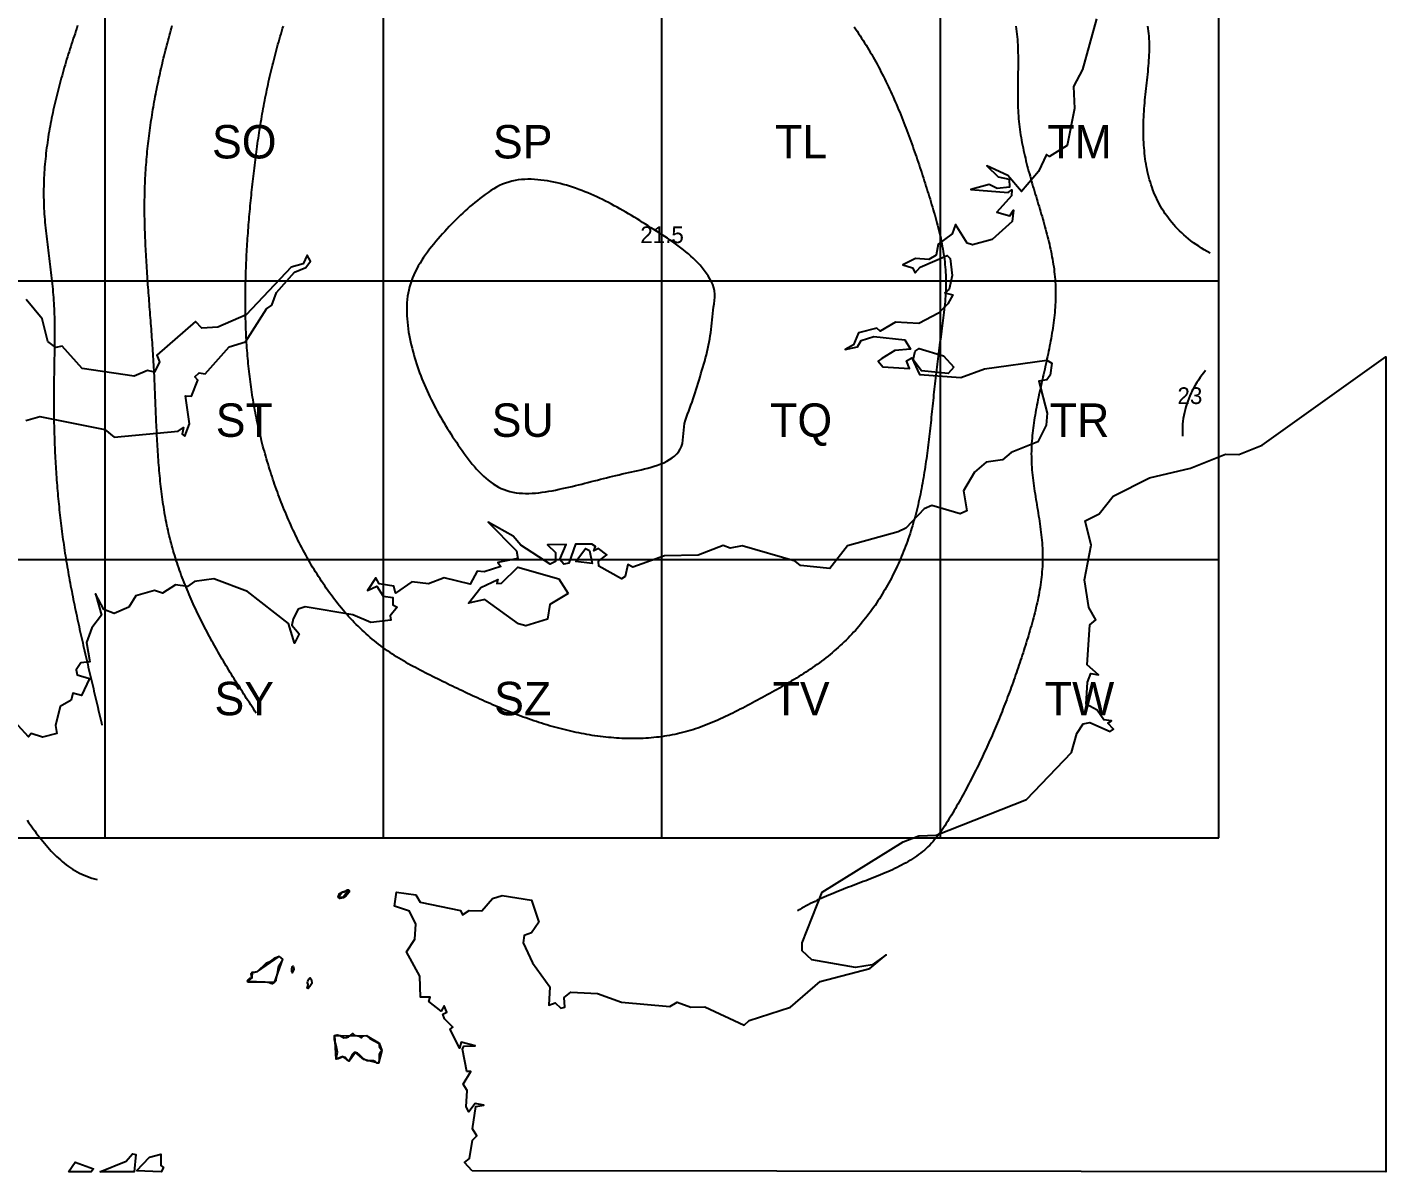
# Model space of a CAD drawing. Header units: metres. Extents: x -206260 to 760000, y -120000 to 1300000.
# Drawn here: x 272024 to 760000, y -120000 to 291150 of the extents above; entities that cross this region are included whole.
import ezdxf
from ezdxf.enums import TextEntityAlignment as Align

# ---------------------------------------------------------------- set-up
doc = ezdxf.new("R2010")
doc.units = ezdxf.units.M
for name, color, linetype in [('CHANNEL_ISLANDS_24', 30, 'Continuous'), ('COASTLINE', 9, 'Continuous'), ('ISO_HALF', 8, 'Continuous'), ('ISO_LABELS', 7, 'Continuous'), ('ISO_WHOLE', 7, 'Continuous'), ('OS_GRID_100KM', 5, 'Continuous')]:
    doc.layers.add(name, color=color, linetype=linetype)

msp = doc.modelspace()

# ---------------------------------------------------------------- linework, layer by layer
at = {"layer": 'CHANNEL_ISLANDS_24'}
for points in [[(385520.4, -21531.5), (384363.7, -21826.8), (383690.5, -21291.1), (384251.4, -20085), (385247.3, -19486.1), (385960.1, -19411.1), (387128.8, -18735.5), (387428, -18681.9), (387726.4, -18976.6), (387725, -19591.8), (386454.7, -20986.6), (385520.4, -21531.5)], [(362492.6, -42564.3), (363681.7, -43558.5), (363380.7, -44520), (362182.5, -46515.7), (361832.8, -48901.7), (361369.4, -50635.5), (361378.1, -51074.3), (361281.6, -51372.2), (360705, -51960.6), (359970, -52421.2), (359489.5, -52363.4), (359045.9, -52102.3), (358448.2, -51944), (351471.2, -51886.5), (351175.8, -51594.3), (351375.7, -51008.1), (351947, -50456.7), (352753.5, -50305.4), (352425.1, -48723.8), (352886.2, -48252.9), (353779.7, -48242.4), (354745.4, -48042.4), (357985.6, -44969.7), (359487.1, -44343.2), (361042.1, -43187.4), (362492.6, -42564.3)], [(367071.4, -48085.4), (367036.1, -47094.5), (367140.9, -46335.2), (367566.6, -46107.1), (367749.1, -47148.5), (367151.3, -48529.2), (367071.4, -48085.4)], [(373554.7, -53485.3), (372907.9, -54183.3), (372578, -54050.5), (372817.7, -53337), (372944.4, -52772.2), (372747.2, -52088.2), (372779.5, -51527.5), (372987.4, -51239), (373190.2, -50792.2), (373463.5, -50386.4), (373635.1, -50265.1), (374168.5, -50986.9), (374303.5, -52385.2), (373554.7, -53485.3)], [(398401.1, -74934.7), (398738.7, -75391.6), (399135.6, -76070.2), (399396.3, -76382.3), (398762, -76965.7), (398471.4, -77684.8), (398394.1, -78607.4), (398399.6, -79837.7), (398212.5, -80954.9), (397729.1, -80941.1), (397082.8, -80465.9), (396412.8, -80180.5), (394171.1, -80133.4), (392932.4, -79580.1), (391242.1, -77854.4), (390611.5, -77419.2), (389954.1, -77133), (389450.3, -77132.1), (388859.2, -77764.2), (388296.9, -78785.2), (387706.8, -80168), (387090.5, -79958.6), (386179.8, -78961.3), (385421.7, -78642.7), (385213.7, -78814), (383723.6, -79443.1), (382976.4, -79463.4), (383505.4, -77076.8), (383021.1, -74574), (382388.2, -72410), (382457.7, -71044.2), (383314.2, -70739.3), (384343.4, -71049.9), (385718, -71813.5), (386704.1, -71743.6), (387459.7, -71501.1), (388162.3, -71041.3), (388966.1, -70305.7), (389539.2, -70881.3), (391125.3, -71282.1), (391947.5, -71826.2), (392442.7, -71293.1), (392901.8, -71130.9), (393985.3, -71068.9), (395061.9, -72132.9), (398496.2, -73849.2), (398401.1, -74934.7)]]:
    msp.add_lwpolyline(points, close=True, dxfattribs=at)
at = {"layer": 'COASTLINE'}
for points in [[(656100, 294200), (651100, 276000), (647800, 269800), (648200, 261900), (645500, 248600), (639200, 244700), (638100, 245400), (635200, 239300), (629100, 232100), (624200, 237900), (616700, 241400), (620800, 237400), (624700, 236500), (624800, 233700), (620400, 233200), (617500, 234600), (611000, 232800), (624300, 231800), (625700, 232700), (625500, 230600), (620300, 224700), (624900, 223400), (626300, 225400), (625800, 221300), (618600, 214900), (611600, 213000), (609600, 213600), (605400, 220300), (604300, 216900), (599200, 213200), (598500, 209300), (595900, 207700), (591100, 208100), (586500, 205800), (590000, 204700), (590900, 202900), (592800, 205000), (602400, 209100), (603500, 208000), (604200, 201900), (603200, 197100), (601600, 195700), (604500, 195000), (602700, 191800), (599300, 188400), (592300, 184700), (583900, 185200), (578400, 182000), (577200, 183000), (570600, 181400), (568800, 177000), (565800, 175400), (570200, 176300), (571600, 178600), (576100, 180000), (587200, 178800), (589300, 175500), (583600, 175000), (579000, 172100), (577700, 171200), (579300, 169200), (588900, 168500), (587900, 171300), (589700, 172400), (592500, 166400), (607400, 165300), (615900, 168400), (638300, 171500), (640000, 170500), (639400, 166100), (638300, 164500), (635400, 164000), (638400, 152500), (638000, 148200), (635000, 142200), (625400, 138400), (622300, 135700), (616400, 134900), (612300, 131300), (608300, 124600), (609500, 117400), (607100, 116300), (597000, 119300), (594200, 118200), (587600, 111200), (584800, 109900), (566700, 104800), (560300, 96700), (549800, 97800), (547800, 99400), (528800, 104900), (524500, 104000), (522000, 105000), (513000, 101500), (500900, 101300), (489500, 97200), (487700, 98200), (486800, 93800), (485500, 93000), (477400, 97500), (477200, 99300), (480200, 101600), (477200, 103900), (475500, 103100), (476200, 104600), (474800, 105400), (469000, 105400), (466600, 98600), (464800, 98300), (463300, 99900), (465600, 105300), (458900, 105200), (461800, 102500), (461800, 99200), (459900, 98300), (449300, 105100), (446600, 108300), (437600, 113300), (447800, 103100), (448200, 100300), (441100, 98900), (442100, 97400), (436200, 95500), (433600, 95800), (431100, 91100), (421800, 93400), (416200, 91200), (410200, 91900), (404300, 87900), (403700, 90400), (398500, 91200), (397300, 93400), (394300, 88800), (397600, 90400), (399900, 86800), (403400, 86300), (403400, 83600), (404900, 82800), (402400, 79700), (402600, 78100), (395500, 77300), (389000, 80100), (371900, 83000), (369300, 82100), (367500, 78600), (367100, 76300), (369700, 73200), (368000, 69900), (365900, 76900), (351200, 88400), (339100, 93000), (332100, 92000), (329600, 90300), (325300, 90900), (320600, 87900), (317700, 88800), (311100, 86900), (308500, 82800), (303300, 80600), (299600, 82000), (296600, 87600), (298700, 79900), (295200, 75400), (293300, 70100), (294500, 63200), (291300, 62800), (289600, 60300), (290000, 58500), (294400, 57200), (291500, 51100), (288400, 51900), (287800, 49400), (283900, 47100), (282200, 40300), (282700, 37500), (277500, 36100), (273500, 37400), (272500, 36200), (261300, 48400)], [(271600, 149900), (276600, 151300), (299900, 146600), (303300, 143900), (326200, 146000), (328200, 147300), (327700, 145000), (328700, 144200), (330300, 148700), (328900, 158700), (331000, 158600), (333300, 164300), (332300, 165500), (333800, 167000), (336000, 166600), (344600, 176300), (350400, 178100), (358000, 190000), (359900, 191300), (361600, 195800), (368000, 203100), (372100, 204800), (373800, 207100), (372600, 209300), (371100, 206100), (366800, 205000), (350700, 187800), (340500, 183400), (334700, 183000), (332500, 185400), (318600, 173300), (319500, 171000), (317700, 167200), (315300, 167800), (310400, 165800), (291800, 168500), (284600, 176600), (282300, 176100), (279500, 178300), (277400, 186400), (271700, 193300)]]:
    msp.add_lwpolyline(points, dxfattribs=at)
for points in [[(604800, 169000), (602800, 166800), (593200, 167700), (590200, 171700), (591000, 174800), (592400, 175700), (601100, 173100), (604800, 169000)], [(431800, -119700), (429100, -116700), (430900, -115200), (432000, -108600), (433500, -107100), (432000, -104600), (433200, -96500), (436000, -96100), (432900, -95500), (430700, -98500), (429700, -96700), (430000, -90800), (428600, -88500), (431400, -84000), (429900, -84000), (428400, -75900), (428900, -74900), (432900, -74800), (427900, -73400), (427300, -75600), (423900, -68800), (424900, -68000), (421900, -65100), (421300, -63400), (422800, -62700), (421800, -60400), (420700, -62300), (416300, -58800), (416800, -57300), (413300, -57300), (413100, -49700), (408300, -41000), (411300, -36400), (411600, -31100), (409400, -26400), (403900, -24600), (404700, -19500), (411600, -20500), (413200, -23100), (427600, -26100), (428400, -27700), (430800, -26100), (435300, -26200), (439200, -21800), (442600, -20700), (453100, -22400), (455800, -30300), (453200, -34200), (450500, -35100), (450200, -37700), (453500, -44900), (459800, -53500), (459400, -60100), (461600, -59300), (463700, -61200), (465100, -60800), (464900, -57400), (467300, -55500), (476900, -55900), (485500, -59000), (502900, -60600), (505500, -59100), (510400, -60800), (515400, -60700), (529500, -67300), (531300, -65600), (546200, -60900), (556800, -51600), (574700, -47000), (580500, -42100), (575500, -45600), (569500, -46600), (553800, -43800), (550400, -40600), (550400, -37700), (557600, -19500), (586700, -1500), (592300, 700), (598500, 900), (631000, 13700), (647100, 30600), (649000, 37500), (651300, 40900), (653700, 41400), (661000, 38200), (662200, 39000), (660100, 41100), (661500, 42000), (658700, 42300), (656300, 45800), (652400, 48000), (652800, 55900), (654100, 59000), (656800, 58500), (652700, 62100), (653700, 76500), (655900, 78300), (653300, 82700), (651800, 92600), (654200, 105100), (652000, 113800), (657000, 116300), (662100, 122700), (675100, 129300), (689900, 132700), (702400, 137800), (707200, 137700), (715600, 141000), (760000, 172700), (760000, -120000), (431800, -119700)], [(474000, 103200), (474900, 98500), (469100, 99200), (472500, 103900), (474000, 103200)], [(466300, 87700), (459700, 83800), (458900, 78500), (451100, 76100), (448500, 76800), (436400, 85600), (430500, 84300), (435000, 89900), (441100, 92800), (440700, 91300), (442400, 91500), (448200, 97200), (463000, 93000), (466300, 87700)], [(387400, -18700), (385500, -21500), (383700, -21300), (385200, -19500), (387400, -18700)], [(354700, -48000), (362500, -42600), (363700, -43600), (360700, -52000), (351200, -51600), (352800, -50300), (352900, -48300), (354700, -48000)], [(398500, -73800), (399400, -76400), (398200, -81000), (392900, -79600), (390000, -77100), (387700, -80200), (385400, -78600), (383000, -79500), (382500, -71000), (394000, -71100), (398500, -73800)], [(286900, -120000), (289300, -116500), (295800, -118900), (295000, -120000), (286900, -120000)], [(298100, -120000), (307600, -116200), (309800, -113500), (311000, -113800), (310400, -120000), (298100, -120000)], [(311300, -119700), (316000, -114700), (320000, -113700), (320000, -117700), (321000, -118500), (320200, -120000), (311300, -119700)]]:
    msp.add_lwpolyline(points, close=True, dxfattribs=at)
at = {"layer": 'ISO_HALF'}
for points in [[(354305.1, 44742.3), (353807.7, 45497.5), (353310.2, 46254.6), (352812.7, 47013.6), (352315.4, 47774.5), (351818.2, 48537.2), (351321.3, 49301.8), (350824.9, 50068.2), (350329, 50836.6), (349833.7, 51606.8), (349339.1, 52378.9), (348845.3, 53152.9), (348352.4, 53928.9), (347860.5, 54706.7), (347369.7, 55486.4), (346880.2, 56268), (346391.9, 57051.6), (345905.1, 57837.1), (345419.7, 58624.4), (344936, 59413.7), (344454, 60205), (343973.8, 60998.1), (343495.5, 61793.2), (343019.2, 62590.3), (342545, 63389.3), (342073, 64190.2), (341603.3, 64993.1), (341136, 65797.9), (340671.2, 66604.7), (340209, 67413.5), (339749.5, 68224.2), (339292.9, 69036.9), (338839.1, 69851.5), (338388.3, 70668.1), (337940.6, 71486.8), (337496.2, 72307.4), (337055, 73129.9), (336617.2, 73954.5), (336182.9, 74781.1), (335752.3, 75609.7), (335325.3, 76440.2), (334902.1, 77272.8), (334482.8, 78107.4), (334067.6, 78944), (333656.4, 79782.6), (333249.4, 80623.2), (332846.7, 81465.9), (332448.4, 82310.6), (332054.6, 83157.3), (331665.4, 84006.1), (331280.9, 84856.8), (330901.2, 85709.7), (330526.3, 86564.6), (330156.5, 87421.5), (329791.8, 88280.5), (329432.2, 89141.5), (329078, 90004.6), (328729.1, 90869.8), (328385.7, 91737.1), (328047.9, 92606.4), (327715.9, 93477.8), (327389.6, 94351.2), (327069.1, 95226.8), (326754.7, 96104.4), (326446.4, 96984.2), (326144.3, 97866), (325848.4, 98749.9), (325558.9, 99635.9), (325276, 100524.1), (324999.6, 101414.3), (324729.9, 102306.7), (324466.9, 103201.2), (324210.9, 104097.8), (323961.9, 104996.5), (323719.9, 105897.3), (323485.1, 106800.3), (323257.6, 107705.4), (323037.4, 108612.7), (322824.3, 109522), (322618.3, 110433.5), (322419.1, 111346.9), (322226.6, 112262.4), (322040.6, 113179.9), (321861.1, 114099.4), (321687.9, 115020.8), (321520.8, 115944.1), (321359.7, 116869.3), (321204.5, 117796.4), (321054.9, 118725.4), (320910.9, 119656.1), (320772.3, 120588.6), (320639, 121522.9), (320510.8, 122459), (320387.6, 123396.7), (320269.2, 124336.1), (320155.5, 125277.2), (320046.3, 126219.9), (319941.5, 127164.3), (319841, 128110.2), (319744.6, 129057.6), (319652.2, 130006.6), (319563.5, 130957.1), (319478.6, 131909), (319397.2, 132862.4), (319319.1, 133817.3), (319244.3, 134773.5), (319172.6, 135731.1), (319103.9, 136690), (319037.9, 137650.3), (318974.6, 138611.8), (318913.8, 139574.6), (318855.4, 140538.7), (318799.3, 141503.9), (318745.2, 142470.4), (318693, 143438), (318642.7, 144406.7), (318593.9, 145376.6), (318546.7, 146347.5), (318500.9, 147319.5), (318456.2, 148292.6), (318412.7, 149266.6), (318370, 150241.6), (318328.2, 151217.5), (318286.9, 152194.4), (318246.2, 153172.2), (318205.8, 154150.9), (318165.6, 155130.4), (318125.4, 156110.7), (318085.2, 157091.8), (318044.7, 158073.7), (318003.9, 159056.3), (317962.5, 160039.7), (317920.5, 161023.7), (317877.6, 162008.4), (317833.8, 162993.8), (317788.9, 163979.7), (317742.8, 164966.2), (317695.2, 165953.3), (317646.1, 166941), (317595.4, 167929.1), (317542.8, 168917.7), (317488.2, 169906.8), (317431.6, 170896.3), (317372.9, 171886.2), (317312.3, 172876.5), (317249.9, 173867.1), (317185.7, 174858.1), (317120, 175849.4), (317052.7, 176840.9), (316984.1, 177832.7), (316914.2, 178824.8), (316843.1, 179817.1), (316771, 180809.5), (316697.9, 181802.1), (316624, 182794.9), (316549.3, 183787.7), (316474.1, 184780.7), (316398.3, 185773.7), (316322.1, 186766.7), (316245.6, 187759.8), (316169, 188752.8), (316092.2, 189745.9), (316015.5, 190738.8), (315938.9, 191731.7), (315862.6, 192724.5), (315786.6, 193717.1), (315711.2, 194709.6), (315636.2, 195701.9), (315562, 196694), (315488.6, 197685.9), (315416, 198677.5), (315344.5, 199668.9), (315274.1, 200659.9), (315204.9, 201650.7), (315137.1, 202641), (315070.7, 203631), (315005.9, 204620.6), (314942.7, 205609.8), (314881.4, 206598.5), (314821.9, 207586.8), (314764.4, 208574.5), (314709, 209561.8), (314655.8, 210548.5), (314604.9, 211534.6), (314556.5, 212520.1), (314510.6, 213505.1), (314467.3, 214489.3), (314426.8, 215473), (314389.2, 216455.9), (314354.5, 217438.1), (314322.9, 218419.5), (314294.5, 219400.2), (314269.5, 220380.2), (314247.8, 221359.3), (314229.6, 222337.5), (314215.1, 223314.9), (314204.3, 224291.5), (314197.4, 225267.1), (314194.4, 226241.8), (314195.5, 227215.5), (314200.7, 228188.2), (314210.2, 229160), (314224.2, 230130.7), (314242.6, 231100.3), (314265.6, 232068.9), (314293.4, 233036.3), (314325.9, 234002.7), (314363.3, 234967.9), (314405.4, 235932), (314452.3, 236894.9), (314503.8, 237856.7), (314560, 238817.4), (314620.8, 239777), (314686.1, 240735.4), (314756, 241692.8), (314830.4, 242648.9), (314909.2, 243604), (314992.4, 244558), (315079.9, 245510.8), (315171.8, 246462.5), (315267.9, 247413.1), (315368.3, 248362.6), (315472.8, 249310.9), (315581.6, 250258.2), (315694.4, 251204.3), (315811.3, 252149.3), (315932.2, 253093.2), (316057.1, 254036), (316186, 254977.7), (316318.7, 255918.2), (316455.4, 256857.7), (316595.8, 257796), (316740, 258733.3), (316888, 259669.4), (317039.7, 260604.4), (317195, 261538.4), (317354, 262471.2), (317516.5, 263402.9), (317682.5, 264333.5), (317852.1, 265263), (318025.1, 266191.4), (318201.5, 267118.8), (318381.3, 268045), (318564.4, 268970.1), (318750.8, 269894.1), (318940.5, 270817), (319133.4, 271738.9), (319329.4, 272659.6), (319528.5, 273579.3), (319730.8, 274497.8), (319936.1, 275415.3), (320144.3, 276331.7), (320355.6, 277247), (320569.8, 278161.2), (320786.8, 279074.3), (321006.7, 279986.3), (321229.4, 280897.3), (321454.8, 281807.1), (321682.9, 282715.9), (321913.8, 283623.6), (322147.2, 284530.2), (322383.3, 285435.8), (322621.8, 286340.2), (322863, 287243.6), (323106.5, 288145.9), (323352.5, 289047.1), (323600.9, 289947.3), (323851.6, 290846.3), (324104.7, 291744.3)], [(627084.5, 291476.6), (627230.3, 290544.2), (627359, 289606.2), (627471.5, 288662.7), (627568.8, 287714.1), (627651.9, 286760.6), (627721.6, 285802.5), (627778.9, 284840.1), (627824.8, 283873.7), (627860.2, 282903.6), (627886.1, 281930.1), (627903.4, 280953.3), (627913, 279973.7), (627916, 278991.6), (627913.2, 278007.1), (627905.5, 277020.6), (627894, 276032.4), (627879.6, 275042.8), (627863.2, 274052), (627845.8, 273060.3), (627828.4, 272068), (627811.7, 271075.5), (627796.9, 270082.9), (627784.9, 269090.6), (627776.6, 268098.8), (627772.9, 267107.9), (627774.8, 266118.2), (627783.2, 265129.8), (627799.2, 264143.2), (627823.6, 263158.5), (627857.3, 262176.1), (627901.4, 261196.2), (627956.8, 260219.2), (628024.3, 259245.4), (628104.3, 258274.7), (628196.3, 257307.2), (628300, 256342.7), (628415, 255381.3), (628540.8, 254422.9), (628677.2, 253467.3), (628823.6, 252514.5), (628979.8, 251564.4), (629145.3, 250617), (629319.8, 249672.2), (629502.8, 248729.9), (629694, 247790.1), (629892.9, 246852.7), (630099.2, 245917.5), (630312.5, 244984.7), (630532.4, 244054), (630758.5, 243125.4), (630990.5, 242198.8), (631227.8, 241274.2), (631470.2, 240351.5), (631717.3, 239430.6), (631968.6, 238511.5), (632223.8, 237594.1), (632482.5, 236678.3), (632744.3, 235764), (633008.7, 234851.3), (633275.5, 233939.9), (633544.2, 233029.8), (633814.5, 232121.1), (634085.9, 231213.5), (634358, 230307.1), (634630.5, 229401.7), (634903, 228497.3), (635175.1, 227593.8), (635446.3, 226691.2), (635716.4, 225789.3), (635984.9, 224888.2), (636251.4, 223987.7), (636515.5, 223087.8), (636776.9, 222188.3), (637035.1, 221289.3), (637289.9, 220390.7), (637540.6, 219492.4), (637787.1, 218594.2), (638028.9, 217696.3), (638265.6, 216798.4), (638496.8, 215900.5), (638722.1, 215002.6), (638941.2, 214104.5), (639153.6, 213206.2), (639358.9, 212307.7), (639556.9, 211408.8), (639747, 210509.6), (639928.9, 209609.8), (640102.2, 208709.5), (640266.5, 207808.6), (640421.5, 206907), (640566.6, 206004.6), (640701.6, 205101.5), (640826.1, 204197.4), (640939.6, 203292.3), (641041.8, 202386.3), (641132.3, 201479.1), (641210.6, 200570.7), (641276.5, 199661.1), (641329.5, 198750.2), (641369.2, 197837.9), (641395.3, 196924.1), (641407.8, 196009), (641407.2, 195092.4), (641393.9, 194174.6), (641368.2, 193255.7), (641330.7, 192335.5), (641281.5, 191414.4), (641221.3, 190492.3), (641150.4, 189569.3), (641069.1, 188645.5), (640977.9, 187721), (640877.3, 186795.8), (640767.5, 185870), (640649, 184943.7), (640522.1, 184017.1), (640387.4, 183090), (640245.2, 182162.7), (640095.9, 181235.3), (639939.9, 180307.7), (639777.6, 179380.1), (639609.4, 178452.5), (639435.8, 177525), (639257, 176597.8), (639073.6, 175670.8), (638885.8, 174744.2), (638694.2, 173818), (638499.2, 172892.3), (638301, 171967.2), (638100.2, 171042.7), (637897.1, 170119), (637692.1, 169196.2), (637485.7, 168274.2), (637278.2, 167353.2), (637070.1, 166433.2), (636861.7, 165514.4), (636653.5, 164596.6), (636445.8, 163679.8), (636239.3, 162763.9), (636034.2, 161848.7), (635831.1, 160934), (635630.3, 160019.9), (635432.4, 159106), (635237.8, 158192.4), (635046.8, 157278.9), (634860, 156365.3), (634677.9, 155451.6), (634500.7, 154537.6), (634329.1, 153623.1), (634163.3, 152708.2), (634004, 151792.5), (633851.4, 150876.1), (633706.1, 149958.7), (633568.5, 149040.3), (633439.1, 148120.7), (633318.2, 147199.8), (633206.4, 146277.5), (633104, 145353.7), (633011.6, 144428.2), (632929.5, 143500.9), (632858.2, 142571.6), (632798.2, 141640.3), (632749.8, 140706.8), (632713.6, 139771.1), (632689.9, 138832.9), (632679.3, 137892.1), (632682.1, 136948.7), (632698.8, 136002.4), (632729.9, 135053.2), (632775.6, 134101), (632835.7, 133145.8), (632909.1, 132187.8), (632994.9, 131227.3), (633092.2, 130264.2), (633200.1, 129299), (633317.6, 128331.7), (633443.8, 127362.5), (633577.8, 126391.6), (633718.6, 125419.2), (633865.3, 124445.5), (634017, 123470.6), (634172.8, 122494.7), (634331.7, 121518.1), (634492.7, 120540.9), (634655, 119563.2), (634817.6, 118585.3), (634979.7, 117607.4), (635140.2, 116629.6), (635298.2, 115652), (635452.8, 114675), (635603.1, 113698.7), (635748.2, 112723.2), (635887, 111748.7), (636018.8, 110775.5), (636142.5, 109803.7), (636257.2, 108833.4), (636362, 107864.9), (636455.9, 106898.4), (636538.1, 105934), (636607.6, 104971.9), (636663.5, 104012.3), (636704.8, 103055.4), (636730.7, 102101.3), (636741.3, 101150.1), (636736.9, 100201.6), (636718, 99255.8), (636685, 98312.7), (636638.2, 97372.1), (636578.1, 96434.1), (636505.1, 95498.5), (636419.5, 94565.2), (636321.7, 93634.3), (636212.3, 92705.5), (636091.5, 91779), (635959.7, 90854.6), (635817.4, 89932.1), (635665, 89011.7), (635502.8, 88093.1), (635331.3, 87176.4), (635150.9, 86261.5), (634961.9, 85348.2), (634764.7, 84436.6), (634559.8, 83526.5), (634347.6, 82617.9), (634128.4, 81710.8), (633902.7, 80805), (633670.9, 79900.6), (633433.3, 78997.3), (633190.3, 78095.2), (632942.5, 77194.2), (632690, 76294.2), (632433.5, 75395.2), (632173.1, 74497.1), (631909.5, 73599.8), (631642.9, 72703.2), (631373.7, 71807.4), (631102, 70912.3), (630827.9, 70017.8), (630551.4, 69124.1), (630272.3, 68231.2), (629990.8, 67339), (629706.8, 66447.7), (629420.4, 65557.2), (629131.4, 64667.5), (628840, 63778.7), (628546.2, 62890.8), (628249.8, 62003.8), (627950.9, 61117.8), (627649.6, 60232.7), (627345.8, 59348.6), (627039.5, 58465.5), (626730.7, 57583.4), (626419.4, 56702.4), (626105.6, 55822.4), (625789.3, 54943.6), (625470.5, 54065.8), (625149.2, 53189.2), (624825.4, 52313.8), (624499.1, 51439.6), (624170.3, 50566.5), (623838.9, 49694.7), (623505.1, 48824.1), (623168.7, 47954.9), (622829.8, 47086.9), (622488.4, 46220.2), (622144.5, 45354.9), (621798.1, 44490.9), (621449.1, 43628.3), (621097.6, 42767.1), (620743.6, 41907.4), (620387, 41049.1), (620027.9, 40192.2), (619666.3, 39336.9), (619302.1, 38483.1), (618935.4, 37630.8), (618566.2, 36780.1), (618194.4, 35931), (617820, 35083.5), (617443.1, 34237.6), (617063.7, 33393.4), (616681.7, 32550.9), (616297.1, 31710), (615910, 30870.9), (615520.3, 30033.5), (615128.1, 29197.9), (614733.3, 28364), (614335.9, 27532), (613935.9, 26701.8), (613533.4, 25873.4), (613128.3, 25047), (612720.7, 24222.4), (612310.4, 23399.7), (611897.6, 22579), (611482.2, 21760.3), (611064.2, 20943.5), (610643.7, 20128.8), (610220.5, 19316.1), (609794.8, 18505.4), (609366.4, 17696.8), (608935.5, 16890.4), (608502, 16086), (608065.8, 15283.8), (607627.1, 14483.7), (607185.8, 13685.9), (606741.8, 12890.2), (606295.3, 12096.8), (605846.1, 11305.6), (605394.4, 10516.7), (604940, 9730.1), (604482.9, 8946), (604022.5, 8164.9), (603557.9, 7387.7), (603088.5, 6615.2), (602613.4, 5848.3), (602131.8, 5087.8), (601642.9, 4334.6), (601146, 3589.3), (600640.3, 2853), (600124.9, 2126.4), (599599.1, 1410.3), (599062.1, 705.7), (598513.1, 13.2), (597951.3, -666.2), (597376, -1331.8), (596786.3, -1982.6), (596181.4, -2617.9), (595560.7, -3236.8), (594923.2, -3838.6), (594268.4, -4422.5), (593596.7, -4989.1), (592908.8, -5538.9), (592205.2, -6072.6), (591486.7, -6590.9), (590754, -7094.5), (590007.5, -7584), (589248, -8060.2), (588476.2, -8523.5), (587692.6, -8974.8), (586898, -9414.7), (586093, -9843.8), (585278.2, -10262.9), (584454.2, -10672.5), (583621.8, -11073.4), (582781.6, -11466.3), (581934.1, -11851.7), (581080.2, -12230.3), (580220.3, -12602.9), (579355.2, -12970), (578485.3, -13332.2), (577611.2, -13689.8), (576733.4, -14043.4), (575852.2, -14393.3), (574968.3, -14740.1), (574082.2, -15084.1), (573194.2, -15425.9), (572305, -15765.8), (571415, -16104.4), (570524.6, -16442), (569634.5, -16779.1), (568745, -17116.1), (567856.8, -17453.6), (566970.2, -17791.8), (566085.7, -18131.4), (565203.9, -18472.8), (564325.3, -18816.3), (563450.3, -19162.4), (562579.4, -19511.6), (561713, -19864.2), (560851.5, -20220.4), (559995, -20580.6), (559144, -20945), (558298.8, -21313.9), (557459.8, -21687.7), (556627.2, -22066.5), (555801.4, -22450.7), (554982.7, -22840.6), (554171.4, -23236.5), (553367.9, -23638.6), (552572.6, -24047.2), (551785.7, -24462.6), (551007.5, -24885.1), (550238.4, -25315), (549478.8, -25752.6), (548728.9, -26198.2)], [(272018.5, 6295), (272557, 5516), (273099.3, 4741.3), (273645.8, 3971.2), (274196.8, 3206), (274752.4, 2446), (275313.1, 1691.6), (275879.2, 943), (276450.8, 200.6), (277028.4, -535.3), (277612.3, -1264.4), (278203.1, -1985.8), (278801.4, -2698.6), (279408, -3402.2), (280023.5, -4095.4), (280648.7, -4777.6), (281284.1, -5447.8), (281930.5, -6105.2), (282588.5, -6748.9), (283258.9, -7378), (283942.2, -7991.7), (284639.3, -8589.2), (285350.6, -9169.5), (286077.1, -9731.8), (286819.2, -10275.2), (287577.7, -10799), (288353.3, -11302.1), (289146.6, -11783.8), (289958.4, -12243.2), (290789.2, -12679.4), (291639.9, -13091.5), (292510.9, -13478.8), (293403.2, -13840.3), (294317.2, -14175.2), (295253.7, -14482.6), (296213.4, -14761.7), (297197, -15011.5)]]:
    msp.add_lwpolyline(points, dxfattribs=at)
msp.add_lwpolyline([(409710.7, 178173.1), (409969.5, 177025), (410244.3, 175883.6), (410534.7, 174748.7), (410840.7, 173620.1), (411162, 172497.7), (411498.4, 171381.4), (411849.7, 170271), (412215.6, 169166.4), (412596, 168067.5), (412990.6, 166974.1), (413399.3, 165886.1), (413821.7, 164803.3), (414257.7, 163725.7), (414707.1, 162653), (415169.7, 161585.2), (415645.3, 160522.1), (416133.5, 159463.5), (416634.3, 158409.4), (417147.4, 157359.6), (417672.7, 156314), (418209.8, 155272.4), (418758.5, 154234.7), (419318.8, 153200.7), (419890.2, 152170.4), (420472.7, 151143.5), (421066.1, 150120), (421670, 149099.7), (422284.3, 148082.5), (422908.8, 147068.2), (423543.2, 146056.8), (424187.4, 145048), (424841.2, 144041.7), (425504.3, 143037.8), (426176.4, 142036.2), (426857.5, 141036.7), (427547.2, 140039.2), (428245.8, 139044.7), (428954.1, 138055.9), (429672.9, 137075.8), (430403.1, 136107.6), (431145.6, 135154.1), (431901.2, 134218.5), (432671, 133303.7), (433455.6, 132412.7), (434256.1, 131548.5), (435073.2, 130714.3), (435907.9, 129912.9), (436761.1, 129147.4), (437633.6, 128420.8), (438526.2, 127736.1), (439440, 127096.3), (440375.8, 126504.6), (441334.3, 125963.7), (442316.6, 125476.9), (443323.5, 125047), (444355.9, 124677.1), (445414.4, 124369.7), (446497.5, 124123), (447603.3, 123933.6), (448729.3, 123798.2), (449873.6, 123713.4), (451033.9, 123675.7), (452208, 123681.9), (453393.8, 123728.4), (454589.1, 123812), (455791.7, 123929.2), (456999.4, 124076.6), (458210.2, 124250.9), (459421.7, 124448.7), (460631.9, 124666.5), (461838.5, 124901.1), (463039.4, 125148.9), (464232.4, 125406.7), (465415.4, 125671), (466587.9, 125940.1), (467750.6, 126213.2), (468904.4, 126489.8), (470050.2, 126769.3), (471188.9, 127051.1), (472321.2, 127334.6), (473448.2, 127619.3), (474570.6, 127904.5), (475689.4, 128189.8), (476805.3, 128474.4), (477919.3, 128757.9), (479032.2, 129039.6), (480144.8, 129318.9), (481258.2, 129595.4), (482373, 129868.3), (483490.3, 130137.1), (484610.8, 130401.3), (485735.4, 130660.2), (486865, 130913.3), (488000.2, 131160.9), (489141.1, 131406.6), (490287.4, 131654.8), (491438.9, 131909.8), (492595.5, 132176), (493756.9, 132457.5), (494922.9, 132758.9), (496093.4, 133084.4), (497265.2, 133438.4), (498427.9, 133825.8), (499570.2, 134251.1), (500680.4, 134719.2), (501747.1, 135234.8), (502758.7, 135802.7), (503703.9, 136427.6), (504571.1, 137114.2), (505348.8, 137867.4), (506025.5, 138691.8), (506589.7, 139592.2), (507029.9, 140573.4), (507337.3, 141638.8), (507531.9, 142776.5), (507651.2, 143965.6), (507733.5, 145185), (507816.6, 146413.5), (507938.6, 147629.9), (508137.6, 148813), (508436.2, 149949.6), (508809.4, 151051.6), (509222.3, 152135.9), (509641, 153218.9), (510048.2, 154309), (510444.1, 155406.1), (510829.8, 156509.5), (511206.5, 157618.8), (511575.2, 158733.2), (511937.1, 159852.4), (512293.2, 160975.7), (512644.7, 162102.5), (512992.7, 163232.3), (513338.2, 164364.4), (513682.4, 165498.5), (514025.8, 166633.8), (514366.7, 167770.3), (514703, 168907.7), (515032.8, 170045.8), (515353.9, 171184.5), (515664.2, 172323.6), (515961.7, 173462.9), (516244.4, 174602.3), (516510, 175741.4), (516756.7, 176880.3), (516982.2, 178018.6), (517184.6, 179156.2), (517361.7, 180293), (517513.7, 181429), (517646.3, 182565.4), (517765.6, 183703.2), (517878, 184843.6), (517989.7, 185987.8), (518107.2, 187136.8), (518236.6, 188291.8), (518384.4, 189454.1), (518555.9, 190624.4), (518737.1, 191800.6), (518892.3, 192976.6), (518985.2, 194146.3), (518979.3, 195303.5), (518847.1, 196442.9), (518593.7, 197562.3), (518231.8, 198660.1), (517773.9, 199734.8), (517232.5, 200784.8), (516620.3, 201808.7), (515949.7, 202804.9), (515233.5, 203771.9), (514484.1, 204708.1), (513710.1, 205613.2), (512913.4, 206488.6), (512095.2, 207336.1), (511256.7, 208157.4), (510399.2, 208954.2), (509523.9, 209728.2), (508631.9, 210481.2), (507724.6, 211214.9), (506803.1, 211930.9), (505868.6, 212631.1), (504922.4, 213317), (503965.6, 213990.5), (502999.6, 214653.3), (502025.4, 215307), (501044.4, 215953.3), (500057.8, 216594.1), (499066.7, 217231), (498072.4, 217865.7), (497076.1, 218499.8), (496077.9, 219133.4), (495077.8, 219765.8), (494075.6, 220396.5), (493071.2, 221024.6), (492064.4, 221649.7), (491055.1, 222270.9), (490043.1, 222887.7), (489028.3, 223499.5), (488010.6, 224105.5), (486989.7, 224705.1), (485965.7, 225297.7), (484938.2, 225882.6), (483907.2, 226459.1), (482872.5, 227026.6), (481833.9, 227584.4), (480791.4, 228131.9), (479744.8, 228668.5), (478693.9, 229193.4), (477638.6, 229706), (476578.8, 230205.7), (475514.2, 230691.8), (474444.8, 231163.6), (473370.4, 231620.5), (472290.9, 232061.9), (471206, 232487.1), (470115.8, 232895.4), (469019.9, 233286.2), (467918.4, 233658.8), (466811, 234012.5), (465697.5, 234346.8), (464577.9, 234661), (463452, 234954.3), (462319.7, 235226.2), (461180.7, 235476), (460035, 235703.1), (458882.5, 235906.7), (457723.2, 236085.8), (456558.5, 236237.5), (455390.2, 236358.7), (454219.9, 236445.9), (453049.3, 236495.9), (451880, 236505.6), (450713.6, 236471.6), (449552, 236390.6), (448396.6, 236259.5), (447249.3, 236074.9), (446111.6, 235833.5), (444985.3, 235532.3), (443871.9, 235167.7), (442773.2, 234736.7), (441690.7, 234238.4), (440625.3, 233680.6), (439578.2, 233073), (438550, 232425.3), (437541.8, 231747.2), (436554.5, 231048.3), (435588.9, 230338.1), (434644.6, 229621), (433720.3, 228896.8), (432814.2, 228165), (431924.9, 227425.3), (431050.7, 226677.2), (430190.2, 225920.4), (429341.9, 225154.3), (428504, 224378.6), (427675.1, 223592.9), (426853.7, 222796.7), (426038.2, 221989.7), (425227, 221171.4), (424418.6, 220341.4), (423611.4, 219499.3), (422803.9, 218644.7), (421996, 217777.4), (421189.8, 216897.3), (420387.8, 216004.6), (419592.3, 215099.3), (418805.6, 214181.6), (418030.1, 213251.4), (417268.1, 212308.9), (416522.1, 211354.1), (415794.4, 210387.1), (415087.3, 209407.9), (414403.2, 208416.7), (413744.5, 207413.5), (413113.6, 206398.4), (412512.7, 205371.5), (411944.2, 204332.7), (411410.6, 203282.3), (410914.2, 202220.2), (410457.2, 201146.6), (410042.2, 200061.4), (409671.4, 198964.9), (409347.3, 197857), (409071.2, 196738), (408841.9, 195608.9), (408657.4, 194470.7), (408515.8, 193324.5), (408415.2, 192171.3), (408353.7, 191012.2), (408329.4, 189848.2), (408340.4, 188680.4), (408384.7, 187509.9), (408460.4, 186337.6), (408565.7, 185164.7), (408698.6, 183992.3), (408857.3, 182821.3), (409039.7, 181652.8), (409244, 180487.9), (409468.3, 179327.6), (409710.7, 178173.1)], close=True, dxfattribs=at)
at = {"layer": 'ISO_WHOLE'}
for points in [[(290142.7, 291707.8), (289827.3, 290775.9), (289513.7, 289843), (289202.1, 288909.1), (288892.4, 287974.1), (288584.7, 287038.1), (288278.9, 286101), (287975.2, 285162.8), (287673.8, 284223.6), (287374.7, 283283.4), (287078.1, 282342.1), (286784, 281399.7), (286492.6, 280456.3), (286204.1, 279511.9), (285918.5, 278566.5), (285635.9, 277620), (285356.4, 276672.5), (285080.3, 275723.9), (284807.5, 274774.4), (284538.2, 273823.8), (284272.6, 272872.2), (284010.7, 271919.6), (283752.7, 270966), (283498.6, 270011.3), (283248.6, 269055.7), (283002.8, 268099), (282761.3, 267141.4), (282524.3, 266182.8), (282291.8, 265223.1), (282064, 264262.5), (281841, 263300.9), (281622.9, 262338.3), (281409.7, 261374.7), (281201.8, 260410.2), (280999, 259444.6), (280801.7, 258478.1), (280609.8, 257510.6), (280423.5, 256542.2), (280242.9, 255572.8), (280068.2, 254602.4), (279899.4, 253631.1), (279736.7, 252658.8), (279580.1, 251685.6), (279429.8, 250711.4), (279286, 249736.2), (279148.7, 248760.1), (279018, 247783.1), (278894.1, 246805.2), (278777, 245826.3), (278667, 244846.4), (278564, 243865.7), (278468.3, 242884), (278379.9, 241901.4), (278299, 240917.9), (278225.6, 239933.4), (278160, 238948), (278102.1, 237961.8), (278052.2, 236974.6), (278010.3, 235986.5), (277976.5, 234997.5), (277951.1, 234007.6), (277934, 233016.8), (277925.4, 232025.1), (277925.4, 231032.5), (277934.2, 230039.1), (277951.8, 229044.7), (277978.4, 228049.5), (278014.1, 227053.4), (278058.9, 226056.4), (278112.8, 225058.5), (278175.2, 224059.9), (278245.7, 223060.5), (278323.6, 222060.4), (278408.5, 221059.7), (278499.9, 220058.4), (278597.2, 219056.6), (278699.9, 218054.3), (278807.5, 217051.7), (278919.5, 216048.6), (279035.3, 215045.3), (279154.4, 214041.7), (279276.4, 213037.9), (279400.6, 212034), (279526.6, 211030), (279653.9, 210026), (279781.8, 209022), (279910, 208018.2), (280037.8, 207014.4), (280164.9, 206010.9), (280290.5, 205007.5), (280414.3, 204004.6), (280535.6, 203001.9), (280654.1, 201999.7), (280769.1, 200998), (280880.1, 199996.8), (280986.7, 198996.1), (281088.2, 197996.1), (281184.2, 196996.8), (281274.2, 195998.3), (281357.6, 195000.6), (281433.9, 194003.7), (281502.9, 193007.7), (281564.8, 192012.6), (281620, 191018.3), (281668.7, 190024.9), (281711.3, 189032.3), (281747.9, 188040.6), (281779, 187049.6), (281804.8, 186059.5), (281825.6, 185070.1), (281841.6, 184081.5), (281853.3, 183093.6), (281860.9, 182106.5), (281864.7, 181120), (281864.9, 180134.3), (281862, 179149.2), (281856.1, 178164.9), (281847.6, 177181.1), (281836.7, 176198.1), (281823.8, 175215.6), (281809.2, 174233.8), (281793.1, 173252.5), (281775.9, 172271.8), (281757.8, 171291.7), (281739.1, 170312.2), (281720.2, 169333.2), (281701.3, 168354.7), (281682.7, 167376.7), (281664.7, 166399.2), (281647.7, 165422.2), (281631.9, 164445.6), (281617.5, 163469.5), (281605, 162493.8), (281594.5, 161518.6), (281586.1, 160543.7), (281579.9, 159569.2), (281575.7, 158595.1), (281573.8, 157621.4), (281574, 156648), (281576.4, 155674.9), (281581, 154702.2), (281587.9, 153729.8), (281597, 152757.6), (281608.3, 151785.8), (281622, 150814.2), (281637.9, 149842.8), (281656.2, 148871.7), (281676.8, 147900.8), (281699.7, 146930.1), (281725, 145959.6), (281752.7, 144989.3), (281782.9, 144019.1), (281815.4, 143049.1), (281850.4, 142079.2), (281887.8, 141109.5), (281927.8, 140139.8), (281970.2, 139170.2), (282015.1, 138200.8), (282062.6, 137231.4), (282112.6, 136262), (282165.2, 135292.7), (282220.4, 134323.4), (282278.1, 133354.1), (282338.5, 132384.8), (282401.6, 131415.5), (282467.2, 130446.1), (282535.6, 129476.7), (282606.7, 128507.3), (282680.4, 127537.7), (282756.9, 126568.1), (282836.2, 125598.4), (282918.2, 124628.5), (283003, 123658.5), (283090.5, 122688.4), (283180.9, 121718.1), (283274.2, 120747.6), (283370.3, 119777), (283469.2, 118806.1), (283571.1, 117835.1), (283675.8, 116863.8), (283783.5, 115892.2), (283894.1, 114920.4), (284007.7, 113948.3), (284124.3, 112976), (284243.8, 112003.3), (284366.4, 111030.3), (284492, 110057), (284620.6, 109083.4), (284752.3, 108109.3), (284887.1, 107135), (285025, 106160.2), (285166, 105185), (285310.2, 104209.4), (285457.5, 103233.4), (285607.9, 102257), (285761.6, 101280), (285918.4, 100302.7), (286078.4, 99324.9), (286241.3, 98346.8), (286407.2, 97368.4), (286575.9, 96389.6), (286747.5, 95410.6), (286921.8, 94431.4), (287098.8, 93452), (287278.3, 92472.5), (287460.4, 91492.9), (287645, 90513.1), (287831.9, 89533.4), (288021.2, 88553.7), (288212.7, 87574), (288406.4, 86594.4), (288602.2, 85614.9), (288800, 84635.6), (288999.8, 83656.4), (289201.5, 82677.5), (289405, 81698.9), (289610.3, 80720.6), (289817.3, 79742.6), (290025.9, 78765), (290236, 77787.8), (290447.6, 76811), (290660.6, 75834.8), (290875, 74859.1), (291090.6, 73883.9), (291307.4, 72909.4), (291525.3, 71935.5), (291744.3, 70962.2), (291964.3, 69989.7), (292185.2, 69018), (292407, 68047), (292629.5, 67076.9), (292852.7, 66107.6), (293076.6, 65139.2), (293301.1, 64171.8), (293526, 63205.3), (293751.3, 62239.9), (293977.1, 61275.5), (294203.1, 60312.2), (294429.3, 59350), (294655.6, 58389), (294882.1, 57429.2), (295108.5, 56470.6), (295334.9, 55513.3), (295561.2, 54557.3), (295787.2, 53602.7), (296013, 52649.5), (296238.4, 51697.6), (296463.4, 50747.3), (296687.9, 49798.4), (296911.9, 48851.1), (297135.3, 47905.3), (297357.9, 46961.2), (297579.8, 46018.7), (297800.9, 45077.9), (298021, 44138.8), (298240.2, 43201.5), (298458.3, 42266), (298675.3, 41332.3), (298891.2, 40400.5)], [(568994.9, 291325.7), (569554.2, 290512.6), (570108.5, 289695.8), (570657.6, 288875.1), (571201.4, 288050.3), (571739.9, 287221.5), (572272.8, 286388.4), (572800.1, 285550.9), (573321.6, 284708.9), (573837.2, 283862.4), (574347, 283011.4), (574850.9, 282156), (575349.2, 281296.3), (575841.7, 280432.3), (576328.7, 279564.2), (576810.2, 278692.2), (577286.3, 277816.2), (577757, 276936.4), (578222.4, 276052.9), (578682.6, 275165.8), (579137.6, 274275.2), (579587.5, 273381.1), (580032.5, 272483.8), (580472.5, 271583.2), (580907.6, 270679.5), (581337.9, 269772.9), (581763.5, 268863.3), (582184.5, 267950.8), (582600.8, 267035.7), (583012.6, 266118), (583420, 265197.7), (583823.1, 264275.1), (584221.8, 263350.1), (584616.3, 262422.9), (585006.6, 261493.6), (585392.9, 260562.3), (585775.1, 259629.1), (586153.4, 258694), (586527.7, 257757.3), (586898.3, 256818.9), (587265.2, 255879), (587628.4, 254937.7), (587988, 253995.1), (588344.1, 253051.3), (588696.7, 252106.3), (589045.9, 251160.3), (589391.9, 250213.5), (589734.6, 249265.8), (590074.1, 248317.4), (590410.5, 247368.3), (590744, 246418.8), (591074.4, 245468.8), (591402, 244518.6), (591726.7, 243568.1), (592048.7, 242617.5), (592368.1, 241666.8), (592684.8, 240716.3), (592999, 239765.9), (593310.8, 238815.9), (593620.2, 237866.2), (593927.2, 236917), (594232, 235968.3), (594534.6, 235020.4), (594835.1, 234073.2), (595133.6, 233126.9), (595430.2, 232181.6), (595724.8, 231237.4), (596017.6, 230294.4), (596308.3, 229352.5), (596596.6, 228411.7), (596881.9, 227471.8), (597163.9, 226532.9), (597442.2, 225594.8), (597716.3, 224657.4), (597985.8, 223720.6), (598250.2, 222784.3), (598509.2, 221848.5), (598762.3, 220913), (599009.1, 219977.8), (599249.2, 219042.8), (599482.1, 218107.8), (599707.4, 217172.9), (599924.7, 216237.8), (600133.6, 215302.6), (600333.6, 214367.1), (600524.4, 213431.2), (600705.4, 212494.8), (600876.3, 211557.9), (601036.6, 210620.3), (601185.9, 209682.1), (601323.8, 208743), (601449.9, 207802.9), (601563.7, 206861.9), (601664.9, 205919.8), (601752.9, 204976.5), (601827.3, 204032), (601887.8, 203086), (601933.9, 202138.7), (601965.4, 201189.7), (601982.5, 200239.3), (601986, 199287.3), (601976.4, 198333.8), (601954.4, 197378.7), (601920.6, 196422.2), (601875.7, 195464.2), (601820.1, 194504.6), (601754.7, 193543.6), (601679.9, 192581.1), (601596.4, 191617.2), (601504.8, 190651.8), (601405.8, 189685), (601299.9, 188716.7), (601187.9, 187747), (601070.2, 186775.8), (600947.6, 185803.3), (600820.6, 184829.4), (600689.9, 183854.1), (600556.1, 182877.3), (600419.8, 181899.3), (600281.6, 180919.8), (600142.2, 179939), (600002.2, 178956.9), (599862.1, 177973.4), (599722.7, 176988.6), (599584.5, 176002.4), (599448.2, 175015), (599314.4, 174026.3), (599183.5, 173036.2), (599055.7, 172045), (598930.7, 171052.6), (598808.3, 170059.1), (598688.4, 169064.5), (598570.8, 168069.1), (598455.4, 167072.7), (598341.8, 166075.6), (598230.1, 165077.7), (598119.9, 164079.1), (598011.2, 163080), (597903.7, 162080.3), (597797.3, 161080.2), (597691.8, 160079.6), (597587, 159078.8), (597482.7, 158077.7), (597378.9, 157076.5), (597275.2, 156075.1), (597171.5, 155073.7), (597067.7, 154072.3), (596963.6, 153071.1), (596858.9, 152070), (596753.6, 151069.1), (596647.5, 150068.6), (596540.3, 149068.5), (596431.9, 148068.8), (596322.1, 147069.6), (596210.8, 146071.1), (596097.7, 145073.2), (595982.8, 144076), (595865.7, 143079.6), (595746.4, 142084.1), (595624.7, 141089.6), (595500.4, 140096.1), (595373.3, 139103.7), (595243.2, 138112.4), (595110.1, 137122.3), (594973.6, 136133.6), (594833.6, 135146.2), (594690, 134160.2), (594542.6, 133175.8), (594391.1, 132192.9), (594235.5, 131211.7), (594075.5, 130232.2), (593911, 129254.5), (593741.8, 128278.6), (593567.7, 127304.7), (593388.6, 126332.8), (593204.2, 125362.9), (593014.5, 124395.2), (592819.1, 123429.7), (592618, 122466.4), (592411, 121505.6), (592197.8, 120547.1), (591978.4, 119591.1), (591752.6, 118637.7), (591520.1, 117686.9), (591280.8, 116738.8), (591034.5, 115793.5), (590781.1, 114851), (590520.3, 113911.4), (590252.2, 112974.8), (589976.5, 112041.3), (589693.4, 111110.9), (589402.8, 110183.8), (589104.6, 109259.9), (588798.9, 108339.4), (588485.7, 107422.4), (588164.8, 106508.9), (587836.3, 105599.1), (587500.1, 104692.9), (587156.3, 103790.5), (586804.8, 102892), (586445.6, 101997.4), (586078.6, 101106.8), (585703.8, 100220.3), (585321.3, 99338), (584930.9, 98460), (584532.7, 97586.2), (584126.7, 96716.9), (583712.7, 95852.1), (583290.9, 94991.8), (582861.1, 94136.2), (582423.3, 93285.4), (581977.6, 92439.3), (581523.9, 91598.1), (581062.1, 90761.9), (580592.3, 89930.7), (580114.3, 89104.7), (579628.3, 88283.8), (579134.2, 87468.3), (578631.9, 86658.1), (578121.5, 85853.3), (577602.8, 85054.1), (577075.9, 84260.5), (576540.8, 83472.5), (575997.4, 82690.3), (575445.7, 81914), (574885.7, 81143.5), (574317.4, 80379.1), (573740.6, 79620.7), (573155.5, 78868.5), (572562, 78122.6), (571960.1, 77382.9), (571349.6, 76649.6), (570730.7, 75922.9), (570103.3, 75202.6), (569467.4, 74489), (568822.9, 73782.1), (568169.8, 73082), (567508.1, 72388.8), (566837.8, 71702.5), (566158.8, 71023.2), (565471.2, 70351.1), (564774.8, 69686.1), (564069.8, 69028.4), (563356, 68378), (562633.4, 67735.1), (561902, 67099.7), (561161.8, 66471.8), (560412.7, 65851.6), (559655, 65239), (558888.9, 64633.8), (558114.7, 64035.7), (557332.6, 63444.7), (556543, 62860.4), (555746.2, 62282.7), (554942.4, 61711.4), (554132, 61146.3), (553315.2, 60587.2), (552492.3, 60033.9), (551663.5, 59486.2), (550829.3, 58943.9), (549989.9, 58406.8), (549145.5, 57874.7), (548296.4, 57347.5), (547443, 56824.8), (546585.6, 56306.6), (545724.3, 55792.5), (544859.6, 55282.5), (543991.6, 54776.4), (543120.7, 54273.8), (542247.2, 53774.7), (541371.4, 53278.8), (540493.5, 52785.9), (539613.8, 52295.9), (538732.7, 51808.5), (537850.4, 51323.5), (536967.1, 50840.8), (536083.3, 50360.1), (535199.1, 49881.3), (534315, 49404.1), (533430.9, 48928.4), (532547.1, 48454.7), (531663.3, 47983.3), (530779.4, 47514.6), (529895.3, 47049.2), (529011, 46587.4), (528126.2, 46129.7), (527241, 45676.6), (526355.1, 45228.5), (525468.5, 44785.8), (524581.1, 44348.9), (523692.8, 43918.4), (522803.4, 43494.7), (521912.8, 43078.1), (521021, 42669.2), (520127.8, 42268.4), (519233.1, 41876.2), (518336.9, 41492.9), (517438.9, 41119), (516539.1, 40755), (515637.4, 40401.3), (514733.7, 40058.3), (513827.8, 39726.6), (512919.7, 39406.5), (512009.3, 39098.4), (511096.3, 38802.9), (510180.8, 38520.4), (509262.7, 38251.3), (508341.7, 37995.9), (507418.1, 37754.4), (506491.8, 37526.5), (505562.9, 37312.1), (504631.6, 37111.1), (503697.8, 36923.3), (502761.8, 36748.7), (501823.5, 36587), (500883.2, 36438.2), (499940.7, 36302), (498996.3, 36178.4), (498050, 36067.3), (497102, 35968.4), (496152.2, 35881.7), (495200.8, 35807.1), (494247.8, 35744.3), (493293.4, 35693.2), (492337.6, 35653.8), (491380.5, 35625.9), (490422.3, 35609.3), (489462.9, 35603.8), (488502.5, 35609.5), (487541.1, 35626.1), (486578.8, 35653.5), (485615.8, 35691.6), (484652.1, 35740.1), (483687.8, 35799.1), (482723, 35868.3), (481757.7, 35947.7), (480792, 36037), (479826.1, 36136.2), (478860, 36245), (477893.8, 36363.5), (476927.6, 36491.4), (475961.5, 36628.6), (474995.5, 36774.9), (474029.7, 36930.3), (473064.3, 37094.6), (472099.3, 37267.6), (471134.7, 37449.3), (470170.8, 37639.4), (469207.5, 37837.9), (468244.9, 38044.6), (467283.2, 38259.4), (466322.4, 38482.1), (465362.6, 38712.6), (464403.9, 38950.8), (463446.3, 39196.6), (462490, 39449.7), (461535.1, 39710.1), (460581.6, 39977.6), (459629.5, 40252.1), (458679.1, 40533.5), (457730.3, 40821.6), (456783.3, 41116.2), (455838.2, 41417.4), (454895, 41724.8), (453953.8, 42038.4), (453014.7, 42358), (452077.8, 42683.5), (451143.1, 43014.8), (450210.8, 43351.7), (449280.6, 43694.1), (448352.6, 44041.8), (447426.7, 44394.6), (446502.9, 44752.5), (445580.9, 45115.1), (444660.9, 45482.4), (443742.7, 45854.3), (442826.3, 46230.5), (441911.6, 46610.9), (440998.6, 46995.3), (440087.1, 47383.7), (439177.1, 47775.7), (438268.6, 48171.3), (437361.5, 48570.4), (436455.7, 48972.7), (435551.2, 49378.1), (434647.9, 49786.4), (433745.7, 50197.5), (432844.6, 50611.3), (431944.5, 51027.5), (431045.4, 51446), (430147.1, 51866.7), (429249.6, 52289.3), (428352.9, 52713.8), (427456.9, 53140), (426561.6, 53567.7), (425666.7, 53996.8), (424772.4, 54427.1), (423878.6, 54858.4), (422985.1, 55290.6), (422091.9, 55723.6), (421199.2, 56157.4), (420307.2, 56592.6), (419416.2, 57029.3), (418526.4, 57468), (417638.2, 57909), (416751.8, 58352.6), (415867.5, 58799.3), (414985.5, 59249.3), (414106.1, 59703.1), (413229.6, 60160.9), (412356.3, 60623.2), (411486.3, 61090.3), (410620.1, 61562.5), (409757.8, 62040.1), (408899.7, 62523.6), (408046.1, 63013.3), (407197.2, 63509.6), (406353.4, 64012.7), (405514.9, 64523.1), (404682, 65041.1), (403854.9, 65567.1), (403033.9, 66101.4), (402219.2, 66644.3), (401411.3, 67196.3), (400610.2, 67757.6), (399816.3, 68328.7), (399029.8, 68909.8), (399029.8, 68909.8), (398251, 69501.3), (397480, 70103), (396716.5, 70714.8), (395960.7, 71336.6), (395212.4, 71968.2), (394471.7, 72609.3), (393738.6, 73259.9), (393012.9, 73919.7), (392294.6, 74588.7), (391583.8, 75266.6), (390880.3, 75953.3), (390184.2, 76648.6), (389495.4, 77352.3), (388813.9, 78064.3), (388139.7, 78784.4), (387472.6, 79512.5), (386812.7, 80248.4), (386160, 80991.9), (385514.4, 81742.8), (384875.9, 82501), (384244.4, 83266.4), (383619.9, 84038.7), (383002.4, 84817.8), (382391.8, 85603.5), (381788.2, 86395.7), (381191.4, 87194.2), (380601.4, 87998.9), (380018.3, 88809.5), (379442, 89625.8), (378872.3, 90447.9), (378309.4, 91275.4), (377753.2, 92108.2), (377203.6, 92946.1), (376660.6, 93789), (376124.2, 94636.8), (375594.4, 95489.2), (375071, 96346), (374554.1, 97207.2), (374043.6, 98072.5), (373539.6, 98941.8), (373041.9, 99814.9), (372550.5, 100691.7), (372065.5, 101571.9), (371586.7, 102455.5), (371114.2, 103342.2), (370647.8, 104232), (370187.7, 105124.5), (369733.6, 106019.7), (369285.7, 106917.5), (368843.8, 107817.5), (368408, 108719.7), (367978.2, 109623.9), (367554.3, 110529.9), (367136.4, 111437.7), (366724.3, 112346.9), (366318.2, 113257.4), (365917.8, 114169.1), (365523.3, 115081.9), (365134.5, 115995.5), (364751.4, 116909.7), (364374.1, 117824.5), (364002.4, 118739.6), (363636.3, 119654.9), (363275.9, 120570.2), (362921, 121485.4), (362571.6, 122400.4), (362227.8, 123315.4), (361889.4, 124230.3), (361556.5, 125145.1), (361229.1, 126059.8), (360907, 126974.5), (360590.4, 127889.2), (360279.1, 128804), (359973.2, 129718.7), (359672.6, 130633.5), (359377.3, 131548.4), (359087.3, 132463.4), (358802.6, 133378.5), (358523, 134293.7), (358248.7, 135209.1), (357979.5, 136124.6), (357715.6, 137040.4), (357456.7, 137956.3), (357203, 138872.5), (356954.3, 139789), (356710.7, 140705.7), (356472.1, 141622.7), (356238.6, 142540), (356010, 143457.7), (355786.4, 144375.7), (355567.8, 145294.1), (355354.1, 146212.9), (355145.2, 147132), (354941.3, 148051.7), (354742.2, 148971.8), (354547.9, 149892.3), (354358.4, 150813.4), (354173.7, 151735), (353993.8, 152657.1), (353818.5, 153579.7), (353648, 154503), (353482.2, 155426.8), (353321, 156351.3), (353164.5, 157276.4), (353012.5, 158202.1), (352865.2, 159128.5), (352722.4, 160055.7), (352584.1, 160983.5), (352450.4, 161912.1), (352321.2, 162841.4), (352196.4, 163771.5), (352076.1, 164702.4), (351960.2, 165634.2), (351848.6, 166566.7), (351741.5, 167500.1), (351638.7, 168434.4), (351540.3, 169369.6), (351446.1, 170305.8), (351356.2, 171242.8), (351270.6, 172180.8), (351189.2, 173119.8), (351112, 174059.8), (351038.9, 175000.8), (350970.1, 175942.9), (350905.3, 176885.9), (350844.7, 177830), (350788, 178775), (350735.3, 179721), (350686.6, 180667.9), (350641.8, 181615.8), (350600.8, 182564.6), (350563.6, 183514.3), (350530.3, 184464.9), (350500.6, 185416.3), (350474.7, 186368.6), (350452.3, 187321.7), (350433.6, 188275.7), (350418.5, 189230.4), (350406.9, 190186), (350398.7, 191142.3), (350394, 192099.4), (350392.7, 193057.2), (350394.7, 194015.7), (350400.1, 194975), (350408.7, 195934.9), (350420.5, 196895.5), (350435.5, 197856.8), (350453.7, 198818.7), (350474.9, 199781.2), (350499.2, 200744.3), (350526.6, 201708.1), (350556.9, 202672.4), (350590.1, 203637.2), (350626.2, 204602.7), (350665.2, 205568.6), (350706.9, 206535.1), (350751.5, 207502), (350798.7, 208469.5), (350848.6, 209437.4), (350901.2, 210405.7), (350956.3, 211374.5), (351014, 212343.7), (351074.2, 213313.3), (351136.9, 214283.3), (351201.9, 215253.6), (351269.4, 216224.3), (351339.2, 217195.3), (351411.3, 218166.7), (351485.7, 219138.3), (351562.2, 220110.3), (351641, 221082.5), (351721.8, 222055), (351804.8, 223027.7), (351889.8, 224000.6), (351976.8, 224973.7), (352065.7, 225947.1), (352156.6, 226920.6), (352249.3, 227894.2), (352343.9, 228868), (352440.3, 229842), (352538.4, 230816), (352638.2, 231790.1), (352739.7, 232764.3), (352842.9, 233738.6), (352947.9, 234712.9), (353054.8, 235687.2), (353163.5, 236661.5), (353274.1, 237635.8), (353386.7, 238610), (353501.4, 239584.2), (353618.1, 240558.3), (353736.9, 241532.4), (353858, 242506.3), (353981.2, 243480), (354106.7, 244453.6), (354234.6, 245427), (354364.8, 246400.3), (354497.4, 247373.3), (354632.5, 248346.1), (354770.1, 249318.6), (354910.3, 250290.8), (355053.2, 251262.8), (355198.7, 252234.4), (355346.9, 253205.7), (355497.9, 254176.7), (355651.7, 255147.3), (355808.3, 256117.5), (355967.9, 257087.3), (356130.5, 258056.6), (356296.1, 259025.6), (356464.7, 259994), (356636.5, 260962), (356811.4, 261929.4), (356989.6, 262896.3), (357171, 263862.7), (357355.7, 264828.5), (357543.8, 265793.7), (357735.3, 266758.4), (357930.3, 267722.4), (358128.8, 268685.7), (358330.9, 269648.4), (358536.6, 270610.4), (358745.9, 271571.7), (358958.9, 272532.3), (359175.8, 273492.2), (359396.4, 274451.2), (359620.9, 275409.5), (359849.3, 276367.1), (360081.6, 277323.7), (360318, 278279.6), (360558.4, 279234.6), (360803, 280188.7), (361051.7, 281141.9), (361304.6, 282094.2), (361561.8, 283045.6), (361823.2, 283996), (362089.1, 284945.5), (362359.3, 285893.9), (362634, 286841.3), (362913.3, 287787.7), (363197, 288733.1), (363485.4, 289677.4), (363778.4, 290620.6), (364076.1, 291562.6)], [(696905.7, 209966), (695831.2, 210564.4), (694787.1, 211175.6), (693773.1, 211799.4), (692788.7, 212435.7), (691833.6, 213084.2), (690907.5, 213744.7), (690009.8, 214417.1), (689140.3, 215101.1), (688298.6, 215796.6), (687484.2, 216503.3), (686696.9, 217221.2), (685936.1, 217949.8), (685201.6, 218689.2), (684493, 219439), (683809.8, 220199.2), (683151.7, 220969.4), (682518.3, 221749.5), (681909.3, 222539.3), (681324.2, 223338.7), (680762.7, 224147.3), (680224.3, 224965.1), (679708.8, 225791.8), (679215.6, 226627.3), (678744.6, 227471.2), (678295.1, 228323.5), (677867, 229184), (677459.7, 230052.4), (677073, 230928.6), (676706.4, 231812.3), (676359.5, 232703.4), (676032, 233601.7), (675723.5, 234507), (675433.6, 235419), (675162, 236337.7), (674908.1, 237262.7), (674671.8, 238194), (674452.5, 239131.2), (674249.9, 240074.3), (674063.6, 241023), (673893.3, 241977.1), (673738.5, 242936.4), (673598.9, 243900.8), (673474.1, 244870), (673363.7, 245843.8), (673267.3, 246822.2), (673184.5, 247804.7), (673115.1, 248791.3), (673058.5, 249781.8), (673014.4, 250776), (672982.4, 251773.7), (672962.2, 252774.6), (672953.3, 253778.6), (672955.4, 254785.5), (672968.1, 255795.2), (672991.1, 256807.3), (673023.8, 257821.7), (673066, 258838.3), (673117.3, 259856.8), (673177.2, 260877), (673245.5, 261898.7), (673321.6, 262921.8), (673405.4, 263946), (673496.2, 264971.2), (673593.8, 265997.1), (673697.2, 267023.4), (673805.2, 268049.7), (673916.4, 269075.5), (674029.6, 270100.5), (674143.6, 271124.1), (674257.1, 272146.1), (674368.9, 273165.8), (674477.8, 274183), (674582.3, 275197.3), (674681.4, 276208), (674773.8, 277215), (674858.2, 278217.6), (674933.3, 279215.6), (674997.9, 280208.4), (675050.8, 281195.7), (675090.7, 282177), (675116.3, 283151.9), (675126.5, 284120), (675119.8, 285080.9), (675095.2, 286034.1), (675051.3, 286979.1), (674986.9, 287915.7), (674900.7, 288843.3), (674791.5, 289761.5), (674658, 290670), (674499.1, 291568.2)], [(695267.1, 167798.3), (694593.5, 166980), (693942.1, 166141), (693313.8, 165282), (692709.4, 164404.1), (692129.8, 163508.1), (691576, 162595), (691048.8, 161665.6), (690549.1, 160720.9), (690077.7, 159761.9), (689635.6, 158789.3), (689223.6, 157804.2), (688842.6, 156807.4), (688493.5, 155799.8), (688177.1, 154782.4), (687894.4, 153756.1), (687646.3, 152721.9), (687433.6, 151680.5), (687257.1, 150632.9), (687117.9, 149580.1), (687016.6, 148522.9), (686954.4, 147462.4), (686931.9, 146399.3), (686950.2, 145334.5), (687010, 144269.2)]]:
    msp.add_lwpolyline(points, dxfattribs=at)
at = {"layer": 'OS_GRID_100KM'}
for p, q in [((300000, 0), (300000, 1300000)), ((400000, 0), (400000, 1300000)), ((500000, 0), (500000, 1300000)), ((600000, 0), (600000, 1300000)), ((700000, 0), (700000, 1300000)), ((0, 200000), (700000, 200000)), ((0, 100000), (700000, 100000)), ((0, 0), (700000, 0))]:
    msp.add_line(p, q, dxfattribs=at)

# ---------------------------------------------------------------- texts
at = {"layer": 'ISO_LABELS'}
for s, p in [('21.5', (500057.8, 216594.1)), ('23', (689635.6, 158789.3))]:
    msp.add_text(s, height=6000, dxfattribs=at).set_placement(p, align=Align.MIDDLE_CENTER)
at = {"layer": 'OS_GRID_100KM'}
for s, p in [('SO', (350000, 250000)), ('SP', (450000, 250000)), ('TL', (550000, 250000)), ('TM', (650000, 250000)), ('ST', (350000, 150000)), ('SU', (450000, 150000)), ('TQ', (550000, 150000)), ('TR', (650000, 150000)), ('SY', (350000, 50000)), ('SZ', (450000, 50000)), ('TV', (550000, 50000)), ('TW', (650000, 50000))]:
    msp.add_text(s, height=12000, dxfattribs=at).set_placement(p, align=Align.MIDDLE_CENTER)

doc.saveas('drawing.dxf')
